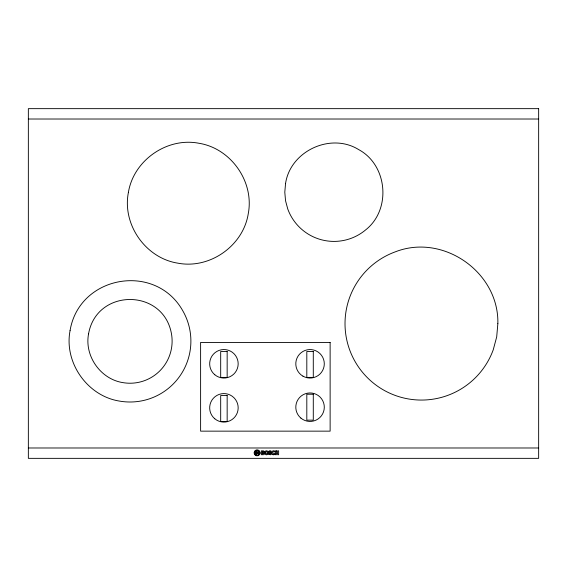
<?xml version="1.0" encoding="UTF-8"?>
<svg xmlns="http://www.w3.org/2000/svg" width="567" height="567" viewBox="0 0 567 567"><rect width="100%" height="100%" fill="white"/><g stroke="black" fill="none" stroke-linecap="round" stroke-linejoin="round"><path stroke-width="0.85" d="M271.749 452.955L271.749 452.558A1.885 1.885 0 0 1 273.386 450.772L273.833 450.758A1.595 1.595 0 0 1 274.988 451.445L274.23 452.062A0.822 0.822 0 0 0 273.5 451.686L273.322 451.736A1.141 1.141 0 0 0 273.414 453.806L273.634 453.855A0.73 0.73 0 0 0 274.251 453.465L274.974 454.082A1.857 1.857 0 0 1 273.57 454.784L273.039 454.699M255.724 451.701L255.745 454.011M256.043 450.9L256.22 451.878L258.084 451.878M28.35 119.013L538.65 119.013M28.35 447.987L538.65 447.987M258.084 452.31L256.22 452.31L256.22 453.26L258.084 453.26M258.084 453.735L256.22 453.735L255.958 454.741M256.043 454.741A2.218 2.218 0 0 1 256.121 450.9M255.823 454.011A1.8 1.8 0 0 1 255.802 451.701M272.925 454.691A1.857 1.857 0 0 1 271.657 452.976M269.559 451.899L270.806 452.516A1.056 1.056 0 0 1 271.508 453.501L271.458 453.834A1.29 1.29 0 0 1 270.303 454.748C264.059 452.707 272.982 454.755 269.913 453.203A2.027 2.027 0 0 1 268.964 452.757L268.73 452.473A1.07 1.07 0 0 1 268.737 451.403L268.907 451.19A1.552 1.552 0 0 1 269.871 450.751L270.253 450.765A2.126 2.126 0 0 1 271.267 451.197L270.771 451.856A1.077 1.077 0 0 0 270.083 451.58L269.559 451.899M263.322 452.005L262.209 452.374L262.209 451.644L263.322 452.005M264.711 452.778L264.704 452.948A1.914 1.914 0 0 0 266.348 454.777L266.688 454.769A1.892 1.892 0 0 0 268.276 452.934L268.276 452.615A1.899 1.899 0 0 0 266.653 450.786L266.327 450.786A1.907 1.907 0 0 0 264.704 452.629L264.711 452.778M263.442 453.508L262.238 453.891L262.238 453.139L263.442 453.508M265.639 452.778L265.632 452.87A1.021 1.021 0 0 0 266.327 453.82L266.575 453.848A0.985 0.985 0 0 0 267.348 452.842L267.348 452.693A0.978 0.978 0 0 0 266.561 451.715L266.405 451.715A0.978 0.978 0 0 0 265.632 452.707L265.639 452.778M264.477 453.586L264.456 453.798A1.177 1.177 0 0 1 263.457 454.706L261.309 454.713L261.309 450.843L263.435 450.864A1.169 1.169 0 0 1 264.286 451.665L264.321 451.899A0.886 0.886 0 0 1 263.889 452.672L263.818 452.707A0.921 0.921 0 0 1 264.477 453.586M70.074 330.568C63.865 362.519 87.304 395.986 119.453 401.082A60.875 60.875 0 0 0 182.737 310.702C155.308 261.975 79.189 275.399 70.074 330.568M88.565 333.828C84.277 355.92 100.479 379.061 122.713 382.59A42.093 42.093 0 0 0 171.475 333.828C163.388 288.057 96.652 288.057 88.565 333.828M128.355 192.631C122.153 224.582 145.584 258.049 177.733 263.145C209.691 269.353 243.158 245.922 248.254 213.766C254.455 181.816 231.024 148.348 198.875 143.253C166.918 137.044 133.451 160.475 128.355 192.631M285.541 183.644L284.797 192.192L285.541 200.739L287.767 209.025A49.216 49.216 0 0 0 365.651 229.89C391.499 209.577 387.608 165.082 358.62 149.568C330.689 132.224 290.212 151.098 285.541 183.644M497.854 323.651L496.692 336.918L493.24 349.789A76.417 76.417 0 0 1 367.402 377.686A76.417 76.417 0 0 1 395.298 251.84C443.146 233.08 499.123 272.273 497.854 323.651M258.58 453.99L258.559 451.679A1.8 1.8 0 0 1 258.58 453.99M258.261 454.791L258.339 450.942A2.218 2.218 0 0 1 258.261 454.791M538.65 108.651L28.35 108.651L28.35 458.349L538.65 458.349L538.65 108.651M330.129 342.433L200.612 342.433L200.612 431.147L330.129 431.147L330.129 342.433M227.161 351.497L220.683 351.497L220.683 377.402L227.161 377.402L227.161 351.497M313.289 351.497L306.811 351.497L306.811 377.402L313.289 377.402L313.289 351.497M313.289 394.235L306.811 394.235L306.811 420.14L313.289 420.14L313.289 394.235M227.161 395.532L220.683 395.532L220.683 421.437L227.161 421.437L227.161 395.532M276.434 450.829L275.449 450.829L275.449 454.727L276.413 454.727L276.413 453.196L277.61 453.196L277.61 454.727L278.631 454.727L278.631 450.829L277.603 450.829L277.603 452.275L276.434 452.275L276.434 450.829M260.09 453.104L260.09 452.586A2.991 2.991 0 0 0 254.129 452.586L254.129 453.104A2.991 2.991 0 0 0 260.09 453.104M259.693 453.068L259.693 452.622A2.594 2.594 0 0 0 254.526 452.622L254.526 453.068A2.594 2.594 0 0 0 259.693 453.068M214.765 418.751A14.246 14.246 0 0 0 237.956 410.31A14.246 14.246 0 0 0 219.046 394.448A14.246 14.246 0 0 0 214.765 418.751M214.765 374.716A14.246 14.246 0 0 0 237.956 366.275A14.246 14.246 0 0 0 219.046 350.413A14.246 14.246 0 0 0 214.765 374.716M302.927 376.141A14.246 14.246 0 0 0 324.296 363.801A14.246 14.246 0 0 0 302.927 351.462A14.246 14.246 0 0 0 302.927 376.141M300.893 418.106A14.246 14.246 0 0 0 324.083 409.665A14.246 14.246 0 0 0 305.181 393.803A14.246 14.246 0 0 0 300.893 418.106"/></g></svg>
